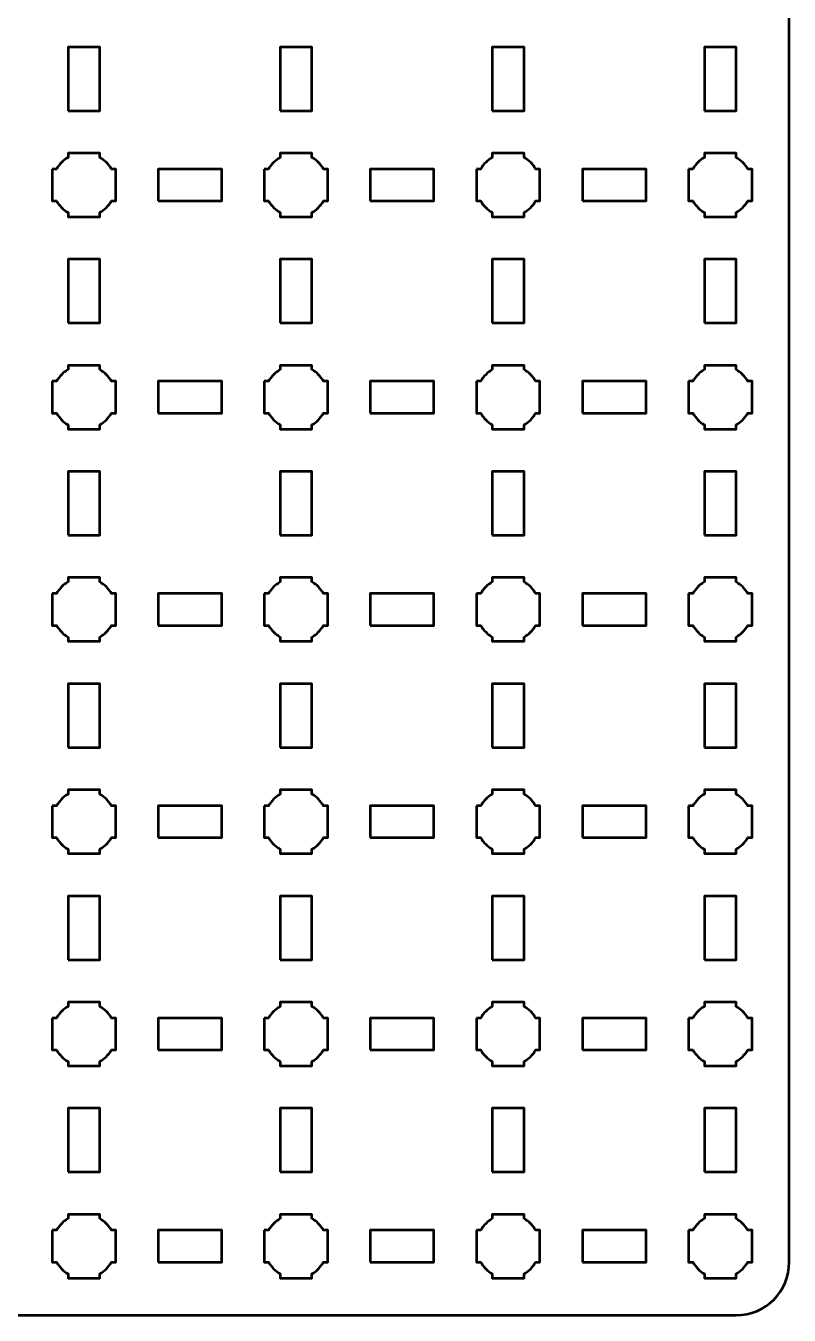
# Model space of a CAD drawing. Header units: centimetres. Extents: x -40.1 to 19.1, y -39.5 to 9.8.
# Drawn here: x 11.95 to 19.15, y -39.5 to -27.35 of the extents above; entities that cross this region are included whole.
import ezdxf

# ---------------------------------------------------------------- set-up
doc = ezdxf.new("R2010")
doc.units = ezdxf.units.CM
doc.header["$MEASUREMENT"] = 0
doc.layers.add('Layer 1', color=7, linetype='Continuous')

msp = doc.modelspace()

# ---------------------------------------------------------------- linework, layer by layer
at = {"layer": 'Layer 1', "color": 250, "lineweight": 53}
for points in [[(12.35, -28.15), (12.65, -28.15), (12.65, -27.55), (12.35, -27.55), (12.35, -28.15)], [(14.35, -28.15), (14.65, -28.15), (14.65, -27.55), (14.35, -27.55), (14.35, -28.15)], [(16.35, -28.15), (16.65, -28.15), (16.65, -27.55), (16.35, -27.55), (16.35, -28.15)], [(18.35, -28.15), (18.65, -28.15), (18.65, -27.55), (18.35, -27.55), (18.35, -28.15)], [(13.2, -29), (13.8, -29), (13.8, -28.7), (13.2, -28.7), (13.2, -29)], [(15.2, -29), (15.8, -29), (15.8, -28.7), (15.2, -28.7), (15.2, -29)], [(17.2, -29), (17.8, -29), (17.8, -28.7), (17.2, -28.7), (17.2, -29)], [(12.35, -30.15), (12.65, -30.15), (12.65, -29.55), (12.35, -29.55), (12.35, -30.15)], [(14.35, -30.15), (14.65, -30.15), (14.65, -29.55), (14.35, -29.55), (14.35, -30.15)], [(16.35, -30.15), (16.65, -30.15), (16.65, -29.55), (16.35, -29.55), (16.35, -30.15)], [(18.35, -30.15), (18.65, -30.15), (18.65, -29.55), (18.35, -29.55), (18.35, -30.15)], [(13.2, -31), (13.8, -31), (13.8, -30.7), (13.2, -30.7), (13.2, -31)], [(15.2, -31), (15.8, -31), (15.8, -30.7), (15.2, -30.7), (15.2, -31)], [(17.2, -31), (17.8, -31), (17.8, -30.7), (17.2, -30.7), (17.2, -31)], [(12.35, -32.15), (12.65, -32.15), (12.65, -31.55), (12.35, -31.55), (12.35, -32.15)], [(14.35, -32.15), (14.65, -32.15), (14.65, -31.55), (14.35, -31.55), (14.35, -32.15)], [(16.35, -32.15), (16.65, -32.15), (16.65, -31.55), (16.35, -31.55), (16.35, -32.15)], [(18.35, -32.15), (18.65, -32.15), (18.65, -31.55), (18.35, -31.55), (18.35, -32.15)], [(13.2, -33), (13.8, -33), (13.8, -32.7), (13.2, -32.7), (13.2, -33)], [(15.2, -33), (15.8, -33), (15.8, -32.7), (15.2, -32.7), (15.2, -33)], [(17.2, -33), (17.8, -33), (17.8, -32.7), (17.2, -32.7), (17.2, -33)], [(12.35, -34.15), (12.65, -34.15), (12.65, -33.55), (12.35, -33.55), (12.35, -34.15)], [(14.35, -34.15), (14.65, -34.15), (14.65, -33.55), (14.35, -33.55), (14.35, -34.15)], [(16.35, -34.15), (16.65, -34.15), (16.65, -33.55), (16.35, -33.55), (16.35, -34.15)], [(18.35, -34.15), (18.65, -34.15), (18.65, -33.55), (18.35, -33.55), (18.35, -34.15)], [(13.2, -35), (13.8, -35), (13.8, -34.7), (13.2, -34.7), (13.2, -35)], [(15.2, -35), (15.8, -35), (15.8, -34.7), (15.2, -34.7), (15.2, -35)], [(17.2, -35), (17.8, -35), (17.8, -34.7), (17.2, -34.7), (17.2, -35)], [(12.35, -36.15), (12.65, -36.15), (12.65, -35.55), (12.35, -35.55), (12.35, -36.15)], [(14.35, -36.15), (14.65, -36.15), (14.65, -35.55), (14.35, -35.55), (14.35, -36.15)], [(16.35, -36.15), (16.65, -36.15), (16.65, -35.55), (16.35, -35.55), (16.35, -36.15)], [(18.35, -36.15), (18.65, -36.15), (18.65, -35.55), (18.35, -35.55), (18.35, -36.15)], [(13.2, -37), (13.8, -37), (13.8, -36.7), (13.2, -36.7), (13.2, -37)], [(15.2, -37), (15.8, -37), (15.8, -36.7), (15.2, -36.7), (15.2, -37)], [(17.2, -37), (17.8, -37), (17.8, -36.7), (17.2, -36.7), (17.2, -37)], [(12.35, -38.15), (12.65, -38.15), (12.65, -37.55), (12.35, -37.55), (12.35, -38.15)], [(14.35, -38.15), (14.65, -38.15), (14.65, -37.55), (14.35, -37.55), (14.35, -38.15)], [(16.35, -38.15), (16.65, -38.15), (16.65, -37.55), (16.35, -37.55), (16.35, -38.15)], [(18.35, -38.15), (18.65, -38.15), (18.65, -37.55), (18.35, -37.55), (18.35, -38.15)], [(13.2, -39), (13.8, -39), (13.8, -38.7), (13.2, -38.7), (13.2, -39)], [(15.2, -39), (15.8, -39), (15.8, -38.7), (15.2, -38.7), (15.2, -39)], [(17.2, -39), (17.8, -39), (17.8, -38.7), (17.2, -38.7), (17.2, -39)]]:
    msp.add_lwpolyline(points, close=True, dxfattribs=at)
msp.add_open_spline([(-40.15, -39), (-40.15, -39), (-40.15, 9.3), (-40.15, 9.3), (-40.15, 9.3), (-40.15, 9.57609), (-39.92609, 9.8), (-39.65, 9.8), (-39.65, 9.8), (-39.65, 9.8), (18.65, 9.8), (18.65, 9.8), (18.65, 9.8), (18.92609, 9.8), (19.15, 9.57609), (19.15, 9.3), (19.15, 9.3), (19.15, 9.3), (19.15, -39), (19.15, -39), (19.15, -39), (19.15, -39.27609), (18.92609, -39.5), (18.65, -39.5), (18.65, -39.5), (18.65, -39.5), (-39.65, -39.5), (-39.65, -39.5), (-39.65, -39.5), (-39.92609, -39.5), (-40.15, -39.27609), (-40.15, -39)], degree=3, knots=[0, 0, 0, 0, 0.125, 0.125, 0.125, 0.125, 0.25, 0.25, 0.25, 0.25, 0.375, 0.375, 0.375, 0.375, 0.5, 0.5, 0.5, 0.5, 0.625, 0.625, 0.625, 0.625, 0.75, 0.75, 0.75, 0.75, 0.875, 0.875, 0.875, 0.875, 1, 1, 1, 1], dxfattribs=at)
at = {"layer": 'Layer 1', "lineweight": 53}
for points in [[(12.2, -28.7), (12.2, -28.7), (12.24015, -28.7), (12.24015, -28.7), (12.24015, -28.7), (12.2665, -28.65447), (12.30447, -28.6165), (12.35, -28.59015), (12.35, -28.59015), (12.35, -28.59015), (12.35, -28.55), (12.35, -28.55), (12.35, -28.55), (12.35, -28.55), (12.5, -28.55), (12.5, -28.55), (12.5, -28.55), (12.5, -28.55), (12.65, -28.55), (12.65, -28.55), (12.65, -28.55), (12.65, -28.55), (12.65, -28.59015), (12.65, -28.59015), (12.65, -28.59015), (12.69553, -28.6165), (12.7335, -28.65447), (12.75985, -28.7), (12.75985, -28.7), (12.75985, -28.7), (12.8, -28.7), (12.8, -28.7), (12.8, -28.7), (12.8, -28.7), (12.8, -28.85), (12.8, -28.85), (12.8, -28.85), (12.8, -28.85), (12.8, -29), (12.8, -29), (12.8, -29), (12.8, -29), (12.75985, -29), (12.75985, -29), (12.75985, -29), (12.7335, -29.04553), (12.69553, -29.0835), (12.65, -29.10985), (12.65, -29.10985), (12.65, -29.10985), (12.65, -29.15), (12.65, -29.15), (12.65, -29.15), (12.65, -29.15), (12.5, -29.15), (12.5, -29.15), (12.5, -29.15), (12.5, -29.15), (12.35, -29.15), (12.35, -29.15), (12.35, -29.15), (12.35, -29.15), (12.35, -29.10985), (12.35, -29.10985), (12.35, -29.10985), (12.30447, -29.0835), (12.2665, -29.04553), (12.24015, -29), (12.24015, -29), (12.24015, -29), (12.2, -29), (12.2, -29), (12.2, -29), (12.2, -29), (12.2, -28.85), (12.2, -28.85), (12.2, -28.85), (12.2, -28.85), (12.2, -28.7), (12.2, -28.7)], [(14.2, -28.7), (14.2, -28.7), (14.24015, -28.7), (14.24015, -28.7), (14.24015, -28.7), (14.2665, -28.65447), (14.30447, -28.6165), (14.35, -28.59015), (14.35, -28.59015), (14.35, -28.59015), (14.35, -28.55), (14.35, -28.55), (14.35, -28.55), (14.35, -28.55), (14.5, -28.55), (14.5, -28.55), (14.5, -28.55), (14.5, -28.55), (14.65, -28.55), (14.65, -28.55), (14.65, -28.55), (14.65, -28.55), (14.65, -28.59015), (14.65, -28.59015), (14.65, -28.59015), (14.69553, -28.6165), (14.7335, -28.65447), (14.75985, -28.7), (14.75985, -28.7), (14.75985, -28.7), (14.8, -28.7), (14.8, -28.7), (14.8, -28.7), (14.8, -28.7), (14.8, -28.85), (14.8, -28.85), (14.8, -28.85), (14.8, -28.85), (14.8, -29), (14.8, -29), (14.8, -29), (14.8, -29), (14.75985, -29), (14.75985, -29), (14.75985, -29), (14.7335, -29.04553), (14.69553, -29.0835), (14.65, -29.10985), (14.65, -29.10985), (14.65, -29.10985), (14.65, -29.15), (14.65, -29.15), (14.65, -29.15), (14.65, -29.15), (14.5, -29.15), (14.5, -29.15), (14.5, -29.15), (14.5, -29.15), (14.35, -29.15), (14.35, -29.15), (14.35, -29.15), (14.35, -29.15), (14.35, -29.10985), (14.35, -29.10985), (14.35, -29.10985), (14.30447, -29.0835), (14.2665, -29.04553), (14.24015, -29), (14.24015, -29), (14.24015, -29), (14.2, -29), (14.2, -29), (14.2, -29), (14.2, -29), (14.2, -28.85), (14.2, -28.85), (14.2, -28.85), (14.2, -28.85), (14.2, -28.7), (14.2, -28.7)], [(16.2, -28.7), (16.2, -28.7), (16.24015, -28.7), (16.24015, -28.7), (16.24015, -28.7), (16.2665, -28.65447), (16.30447, -28.6165), (16.35, -28.59015), (16.35, -28.59015), (16.35, -28.59015), (16.35, -28.55), (16.35, -28.55), (16.35, -28.55), (16.35, -28.55), (16.5, -28.55), (16.5, -28.55), (16.5, -28.55), (16.5, -28.55), (16.65, -28.55), (16.65, -28.55), (16.65, -28.55), (16.65, -28.55), (16.65, -28.59015), (16.65, -28.59015), (16.65, -28.59015), (16.69553, -28.6165), (16.7335, -28.65447), (16.75985, -28.7), (16.75985, -28.7), (16.75985, -28.7), (16.8, -28.7), (16.8, -28.7), (16.8, -28.7), (16.8, -28.7), (16.8, -28.85), (16.8, -28.85), (16.8, -28.85), (16.8, -28.85), (16.8, -29), (16.8, -29), (16.8, -29), (16.8, -29), (16.75985, -29), (16.75985, -29), (16.75985, -29), (16.7335, -29.04553), (16.69553, -29.0835), (16.65, -29.10985), (16.65, -29.10985), (16.65, -29.10985), (16.65, -29.15), (16.65, -29.15), (16.65, -29.15), (16.65, -29.15), (16.5, -29.15), (16.5, -29.15), (16.5, -29.15), (16.5, -29.15), (16.35, -29.15), (16.35, -29.15), (16.35, -29.15), (16.35, -29.15), (16.35, -29.10985), (16.35, -29.10985), (16.35, -29.10985), (16.30447, -29.0835), (16.2665, -29.04553), (16.24015, -29), (16.24015, -29), (16.24015, -29), (16.2, -29), (16.2, -29), (16.2, -29), (16.2, -29), (16.2, -28.85), (16.2, -28.85), (16.2, -28.85), (16.2, -28.85), (16.2, -28.7), (16.2, -28.7)], [(18.2, -28.7), (18.2, -28.7), (18.24015, -28.7), (18.24015, -28.7), (18.24015, -28.7), (18.2665, -28.65447), (18.30447, -28.6165), (18.35, -28.59015), (18.35, -28.59015), (18.35, -28.59015), (18.35, -28.55), (18.35, -28.55), (18.35, -28.55), (18.35, -28.55), (18.5, -28.55), (18.5, -28.55), (18.5, -28.55), (18.5, -28.55), (18.65, -28.55), (18.65, -28.55), (18.65, -28.55), (18.65, -28.55), (18.65, -28.59015), (18.65, -28.59015), (18.65, -28.59015), (18.69553, -28.6165), (18.7335, -28.65447), (18.75985, -28.7), (18.75985, -28.7), (18.75985, -28.7), (18.8, -28.7), (18.8, -28.7), (18.8, -28.7), (18.8, -28.7), (18.8, -28.85), (18.8, -28.85), (18.8, -28.85), (18.8, -28.85), (18.8, -29), (18.8, -29), (18.8, -29), (18.8, -29), (18.75985, -29), (18.75985, -29), (18.75985, -29), (18.7335, -29.04553), (18.69553, -29.0835), (18.65, -29.10985), (18.65, -29.10985), (18.65, -29.10985), (18.65, -29.15), (18.65, -29.15), (18.65, -29.15), (18.65, -29.15), (18.5, -29.15), (18.5, -29.15), (18.5, -29.15), (18.5, -29.15), (18.35, -29.15), (18.35, -29.15), (18.35, -29.15), (18.35, -29.15), (18.35, -29.10985), (18.35, -29.10985), (18.35, -29.10985), (18.30447, -29.0835), (18.2665, -29.04553), (18.24015, -29), (18.24015, -29), (18.24015, -29), (18.2, -29), (18.2, -29), (18.2, -29), (18.2, -29), (18.2, -28.85), (18.2, -28.85), (18.2, -28.85), (18.2, -28.85), (18.2, -28.7), (18.2, -28.7)], [(12.2, -30.7), (12.2, -30.7), (12.24015, -30.7), (12.24015, -30.7), (12.24015, -30.7), (12.2665, -30.65447), (12.30447, -30.6165), (12.35, -30.59015), (12.35, -30.59015), (12.35, -30.59015), (12.35, -30.55), (12.35, -30.55), (12.35, -30.55), (12.35, -30.55), (12.5, -30.55), (12.5, -30.55), (12.5, -30.55), (12.5, -30.55), (12.65, -30.55), (12.65, -30.55), (12.65, -30.55), (12.65, -30.55), (12.65, -30.59015), (12.65, -30.59015), (12.65, -30.59015), (12.69553, -30.6165), (12.7335, -30.65447), (12.75985, -30.7), (12.75985, -30.7), (12.75985, -30.7), (12.8, -30.7), (12.8, -30.7), (12.8, -30.7), (12.8, -30.7), (12.8, -30.85), (12.8, -30.85), (12.8, -30.85), (12.8, -30.85), (12.8, -31), (12.8, -31), (12.8, -31), (12.8, -31), (12.75985, -31), (12.75985, -31), (12.75985, -31), (12.7335, -31.04553), (12.69553, -31.0835), (12.65, -31.10985), (12.65, -31.10985), (12.65, -31.10985), (12.65, -31.15), (12.65, -31.15), (12.65, -31.15), (12.65, -31.15), (12.5, -31.15), (12.5, -31.15), (12.5, -31.15), (12.5, -31.15), (12.35, -31.15), (12.35, -31.15), (12.35, -31.15), (12.35, -31.15), (12.35, -31.10985), (12.35, -31.10985), (12.35, -31.10985), (12.30447, -31.0835), (12.2665, -31.04553), (12.24015, -31), (12.24015, -31), (12.24015, -31), (12.2, -31), (12.2, -31), (12.2, -31), (12.2, -31), (12.2, -30.85), (12.2, -30.85), (12.2, -30.85), (12.2, -30.85), (12.2, -30.7), (12.2, -30.7)], [(14.2, -30.7), (14.2, -30.7), (14.24015, -30.7), (14.24015, -30.7), (14.24015, -30.7), (14.2665, -30.65447), (14.30447, -30.6165), (14.35, -30.59015), (14.35, -30.59015), (14.35, -30.59015), (14.35, -30.55), (14.35, -30.55), (14.35, -30.55), (14.35, -30.55), (14.5, -30.55), (14.5, -30.55), (14.5, -30.55), (14.5, -30.55), (14.65, -30.55), (14.65, -30.55), (14.65, -30.55), (14.65, -30.55), (14.65, -30.59015), (14.65, -30.59015), (14.65, -30.59015), (14.69553, -30.6165), (14.7335, -30.65447), (14.75985, -30.7), (14.75985, -30.7), (14.75985, -30.7), (14.8, -30.7), (14.8, -30.7), (14.8, -30.7), (14.8, -30.7), (14.8, -30.85), (14.8, -30.85), (14.8, -30.85), (14.8, -30.85), (14.8, -31), (14.8, -31), (14.8, -31), (14.8, -31), (14.75985, -31), (14.75985, -31), (14.75985, -31), (14.7335, -31.04553), (14.69553, -31.0835), (14.65, -31.10985), (14.65, -31.10985), (14.65, -31.10985), (14.65, -31.15), (14.65, -31.15), (14.65, -31.15), (14.65, -31.15), (14.5, -31.15), (14.5, -31.15), (14.5, -31.15), (14.5, -31.15), (14.35, -31.15), (14.35, -31.15), (14.35, -31.15), (14.35, -31.15), (14.35, -31.10985), (14.35, -31.10985), (14.35, -31.10985), (14.30447, -31.0835), (14.2665, -31.04553), (14.24015, -31), (14.24015, -31), (14.24015, -31), (14.2, -31), (14.2, -31), (14.2, -31), (14.2, -31), (14.2, -30.85), (14.2, -30.85), (14.2, -30.85), (14.2, -30.85), (14.2, -30.7), (14.2, -30.7)], [(16.2, -30.7), (16.2, -30.7), (16.24015, -30.7), (16.24015, -30.7), (16.24015, -30.7), (16.2665, -30.65447), (16.30447, -30.6165), (16.35, -30.59015), (16.35, -30.59015), (16.35, -30.59015), (16.35, -30.55), (16.35, -30.55), (16.35, -30.55), (16.35, -30.55), (16.5, -30.55), (16.5, -30.55), (16.5, -30.55), (16.5, -30.55), (16.65, -30.55), (16.65, -30.55), (16.65, -30.55), (16.65, -30.55), (16.65, -30.59015), (16.65, -30.59015), (16.65, -30.59015), (16.69553, -30.6165), (16.7335, -30.65447), (16.75985, -30.7), (16.75985, -30.7), (16.75985, -30.7), (16.8, -30.7), (16.8, -30.7), (16.8, -30.7), (16.8, -30.7), (16.8, -30.85), (16.8, -30.85), (16.8, -30.85), (16.8, -30.85), (16.8, -31), (16.8, -31), (16.8, -31), (16.8, -31), (16.75985, -31), (16.75985, -31), (16.75985, -31), (16.7335, -31.04553), (16.69553, -31.0835), (16.65, -31.10985), (16.65, -31.10985), (16.65, -31.10985), (16.65, -31.15), (16.65, -31.15), (16.65, -31.15), (16.65, -31.15), (16.5, -31.15), (16.5, -31.15), (16.5, -31.15), (16.5, -31.15), (16.35, -31.15), (16.35, -31.15), (16.35, -31.15), (16.35, -31.15), (16.35, -31.10985), (16.35, -31.10985), (16.35, -31.10985), (16.30447, -31.0835), (16.2665, -31.04553), (16.24015, -31), (16.24015, -31), (16.24015, -31), (16.2, -31), (16.2, -31), (16.2, -31), (16.2, -31), (16.2, -30.85), (16.2, -30.85), (16.2, -30.85), (16.2, -30.85), (16.2, -30.7), (16.2, -30.7)], [(18.2, -30.7), (18.2, -30.7), (18.24015, -30.7), (18.24015, -30.7), (18.24015, -30.7), (18.2665, -30.65447), (18.30447, -30.6165), (18.35, -30.59015), (18.35, -30.59015), (18.35, -30.59015), (18.35, -30.55), (18.35, -30.55), (18.35, -30.55), (18.35, -30.55), (18.5, -30.55), (18.5, -30.55), (18.5, -30.55), (18.5, -30.55), (18.65, -30.55), (18.65, -30.55), (18.65, -30.55), (18.65, -30.55), (18.65, -30.59015), (18.65, -30.59015), (18.65, -30.59015), (18.69553, -30.6165), (18.7335, -30.65447), (18.75985, -30.7), (18.75985, -30.7), (18.75985, -30.7), (18.8, -30.7), (18.8, -30.7), (18.8, -30.7), (18.8, -30.7), (18.8, -30.85), (18.8, -30.85), (18.8, -30.85), (18.8, -30.85), (18.8, -31), (18.8, -31), (18.8, -31), (18.8, -31), (18.75985, -31), (18.75985, -31), (18.75985, -31), (18.7335, -31.04553), (18.69553, -31.0835), (18.65, -31.10985), (18.65, -31.10985), (18.65, -31.10985), (18.65, -31.15), (18.65, -31.15), (18.65, -31.15), (18.65, -31.15), (18.5, -31.15), (18.5, -31.15), (18.5, -31.15), (18.5, -31.15), (18.35, -31.15), (18.35, -31.15), (18.35, -31.15), (18.35, -31.15), (18.35, -31.10985), (18.35, -31.10985), (18.35, -31.10985), (18.30447, -31.0835), (18.2665, -31.04553), (18.24015, -31), (18.24015, -31), (18.24015, -31), (18.2, -31), (18.2, -31), (18.2, -31), (18.2, -31), (18.2, -30.85), (18.2, -30.85), (18.2, -30.85), (18.2, -30.85), (18.2, -30.7), (18.2, -30.7)], [(12.2, -32.7), (12.2, -32.7), (12.24015, -32.7), (12.24015, -32.7), (12.24015, -32.7), (12.2665, -32.65447), (12.30447, -32.6165), (12.35, -32.59015), (12.35, -32.59015), (12.35, -32.59015), (12.35, -32.55), (12.35, -32.55), (12.35, -32.55), (12.35, -32.55), (12.5, -32.55), (12.5, -32.55), (12.5, -32.55), (12.5, -32.55), (12.65, -32.55), (12.65, -32.55), (12.65, -32.55), (12.65, -32.55), (12.65, -32.59015), (12.65, -32.59015), (12.65, -32.59015), (12.69553, -32.6165), (12.7335, -32.65447), (12.75985, -32.7), (12.75985, -32.7), (12.75985, -32.7), (12.8, -32.7), (12.8, -32.7), (12.8, -32.7), (12.8, -32.7), (12.8, -32.85), (12.8, -32.85), (12.8, -32.85), (12.8, -32.85), (12.8, -33), (12.8, -33), (12.8, -33), (12.8, -33), (12.75985, -33), (12.75985, -33), (12.75985, -33), (12.7335, -33.04553), (12.69553, -33.0835), (12.65, -33.10985), (12.65, -33.10985), (12.65, -33.10985), (12.65, -33.15), (12.65, -33.15), (12.65, -33.15), (12.65, -33.15), (12.5, -33.15), (12.5, -33.15), (12.5, -33.15), (12.5, -33.15), (12.35, -33.15), (12.35, -33.15), (12.35, -33.15), (12.35, -33.15), (12.35, -33.10985), (12.35, -33.10985), (12.35, -33.10985), (12.30447, -33.0835), (12.2665, -33.04553), (12.24015, -33), (12.24015, -33), (12.24015, -33), (12.2, -33), (12.2, -33), (12.2, -33), (12.2, -33), (12.2, -32.85), (12.2, -32.85), (12.2, -32.85), (12.2, -32.85), (12.2, -32.7), (12.2, -32.7)], [(14.2, -32.7), (14.2, -32.7), (14.24015, -32.7), (14.24015, -32.7), (14.24015, -32.7), (14.2665, -32.65447), (14.30447, -32.6165), (14.35, -32.59015), (14.35, -32.59015), (14.35, -32.59015), (14.35, -32.55), (14.35, -32.55), (14.35, -32.55), (14.35, -32.55), (14.5, -32.55), (14.5, -32.55), (14.5, -32.55), (14.5, -32.55), (14.65, -32.55), (14.65, -32.55), (14.65, -32.55), (14.65, -32.55), (14.65, -32.59015), (14.65, -32.59015), (14.65, -32.59015), (14.69553, -32.6165), (14.7335, -32.65447), (14.75985, -32.7), (14.75985, -32.7), (14.75985, -32.7), (14.8, -32.7), (14.8, -32.7), (14.8, -32.7), (14.8, -32.7), (14.8, -32.85), (14.8, -32.85), (14.8, -32.85), (14.8, -32.85), (14.8, -33), (14.8, -33), (14.8, -33), (14.8, -33), (14.75985, -33), (14.75985, -33), (14.75985, -33), (14.7335, -33.04553), (14.69553, -33.0835), (14.65, -33.10985), (14.65, -33.10985), (14.65, -33.10985), (14.65, -33.15), (14.65, -33.15), (14.65, -33.15), (14.65, -33.15), (14.5, -33.15), (14.5, -33.15), (14.5, -33.15), (14.5, -33.15), (14.35, -33.15), (14.35, -33.15), (14.35, -33.15), (14.35, -33.15), (14.35, -33.10985), (14.35, -33.10985), (14.35, -33.10985), (14.30447, -33.0835), (14.2665, -33.04553), (14.24015, -33), (14.24015, -33), (14.24015, -33), (14.2, -33), (14.2, -33), (14.2, -33), (14.2, -33), (14.2, -32.85), (14.2, -32.85), (14.2, -32.85), (14.2, -32.85), (14.2, -32.7), (14.2, -32.7)], [(16.2, -32.7), (16.2, -32.7), (16.24015, -32.7), (16.24015, -32.7), (16.24015, -32.7), (16.2665, -32.65447), (16.30447, -32.6165), (16.35, -32.59015), (16.35, -32.59015), (16.35, -32.59015), (16.35, -32.55), (16.35, -32.55), (16.35, -32.55), (16.35, -32.55), (16.5, -32.55), (16.5, -32.55), (16.5, -32.55), (16.5, -32.55), (16.65, -32.55), (16.65, -32.55), (16.65, -32.55), (16.65, -32.55), (16.65, -32.59015), (16.65, -32.59015), (16.65, -32.59015), (16.69553, -32.6165), (16.7335, -32.65447), (16.75985, -32.7), (16.75985, -32.7), (16.75985, -32.7), (16.8, -32.7), (16.8, -32.7), (16.8, -32.7), (16.8, -32.7), (16.8, -32.85), (16.8, -32.85), (16.8, -32.85), (16.8, -32.85), (16.8, -33), (16.8, -33), (16.8, -33), (16.8, -33), (16.75985, -33), (16.75985, -33), (16.75985, -33), (16.7335, -33.04553), (16.69553, -33.0835), (16.65, -33.10985), (16.65, -33.10985), (16.65, -33.10985), (16.65, -33.15), (16.65, -33.15), (16.65, -33.15), (16.65, -33.15), (16.5, -33.15), (16.5, -33.15), (16.5, -33.15), (16.5, -33.15), (16.35, -33.15), (16.35, -33.15), (16.35, -33.15), (16.35, -33.15), (16.35, -33.10985), (16.35, -33.10985), (16.35, -33.10985), (16.30447, -33.0835), (16.2665, -33.04553), (16.24015, -33), (16.24015, -33), (16.24015, -33), (16.2, -33), (16.2, -33), (16.2, -33), (16.2, -33), (16.2, -32.85), (16.2, -32.85), (16.2, -32.85), (16.2, -32.85), (16.2, -32.7), (16.2, -32.7)], [(18.2, -32.7), (18.2, -32.7), (18.24015, -32.7), (18.24015, -32.7), (18.24015, -32.7), (18.2665, -32.65447), (18.30447, -32.6165), (18.35, -32.59015), (18.35, -32.59015), (18.35, -32.59015), (18.35, -32.55), (18.35, -32.55), (18.35, -32.55), (18.35, -32.55), (18.5, -32.55), (18.5, -32.55), (18.5, -32.55), (18.5, -32.55), (18.65, -32.55), (18.65, -32.55), (18.65, -32.55), (18.65, -32.55), (18.65, -32.59015), (18.65, -32.59015), (18.65, -32.59015), (18.69553, -32.6165), (18.7335, -32.65447), (18.75985, -32.7), (18.75985, -32.7), (18.75985, -32.7), (18.8, -32.7), (18.8, -32.7), (18.8, -32.7), (18.8, -32.7), (18.8, -32.85), (18.8, -32.85), (18.8, -32.85), (18.8, -32.85), (18.8, -33), (18.8, -33), (18.8, -33), (18.8, -33), (18.75985, -33), (18.75985, -33), (18.75985, -33), (18.7335, -33.04553), (18.69553, -33.0835), (18.65, -33.10985), (18.65, -33.10985), (18.65, -33.10985), (18.65, -33.15), (18.65, -33.15), (18.65, -33.15), (18.65, -33.15), (18.5, -33.15), (18.5, -33.15), (18.5, -33.15), (18.5, -33.15), (18.35, -33.15), (18.35, -33.15), (18.35, -33.15), (18.35, -33.15), (18.35, -33.10985), (18.35, -33.10985), (18.35, -33.10985), (18.30447, -33.0835), (18.2665, -33.04553), (18.24015, -33), (18.24015, -33), (18.24015, -33), (18.2, -33), (18.2, -33), (18.2, -33), (18.2, -33), (18.2, -32.85), (18.2, -32.85), (18.2, -32.85), (18.2, -32.85), (18.2, -32.7), (18.2, -32.7)], [(12.2, -34.7), (12.2, -34.7), (12.24015, -34.7), (12.24015, -34.7), (12.24015, -34.7), (12.2665, -34.65447), (12.30447, -34.6165), (12.35, -34.59015), (12.35, -34.59015), (12.35, -34.59015), (12.35, -34.55), (12.35, -34.55), (12.35, -34.55), (12.35, -34.55), (12.5, -34.55), (12.5, -34.55), (12.5, -34.55), (12.5, -34.55), (12.65, -34.55), (12.65, -34.55), (12.65, -34.55), (12.65, -34.55), (12.65, -34.59015), (12.65, -34.59015), (12.65, -34.59015), (12.69553, -34.6165), (12.7335, -34.65447), (12.75985, -34.7), (12.75985, -34.7), (12.75985, -34.7), (12.8, -34.7), (12.8, -34.7), (12.8, -34.7), (12.8, -34.7), (12.8, -34.85), (12.8, -34.85), (12.8, -34.85), (12.8, -34.85), (12.8, -35), (12.8, -35), (12.8, -35), (12.8, -35), (12.75985, -35), (12.75985, -35), (12.75985, -35), (12.7335, -35.04553), (12.69553, -35.0835), (12.65, -35.10985), (12.65, -35.10985), (12.65, -35.10985), (12.65, -35.15), (12.65, -35.15), (12.65, -35.15), (12.65, -35.15), (12.5, -35.15), (12.5, -35.15), (12.5, -35.15), (12.5, -35.15), (12.35, -35.15), (12.35, -35.15), (12.35, -35.15), (12.35, -35.15), (12.35, -35.10985), (12.35, -35.10985), (12.35, -35.10985), (12.30447, -35.0835), (12.2665, -35.04553), (12.24015, -35), (12.24015, -35), (12.24015, -35), (12.2, -35), (12.2, -35), (12.2, -35), (12.2, -35), (12.2, -34.85), (12.2, -34.85), (12.2, -34.85), (12.2, -34.85), (12.2, -34.7), (12.2, -34.7)], [(14.2, -34.7), (14.2, -34.7), (14.24015, -34.7), (14.24015, -34.7), (14.24015, -34.7), (14.2665, -34.65447), (14.30447, -34.6165), (14.35, -34.59015), (14.35, -34.59015), (14.35, -34.59015), (14.35, -34.55), (14.35, -34.55), (14.35, -34.55), (14.35, -34.55), (14.5, -34.55), (14.5, -34.55), (14.5, -34.55), (14.5, -34.55), (14.65, -34.55), (14.65, -34.55), (14.65, -34.55), (14.65, -34.55), (14.65, -34.59015), (14.65, -34.59015), (14.65, -34.59015), (14.69553, -34.6165), (14.7335, -34.65447), (14.75985, -34.7), (14.75985, -34.7), (14.75985, -34.7), (14.8, -34.7), (14.8, -34.7), (14.8, -34.7), (14.8, -34.7), (14.8, -34.85), (14.8, -34.85), (14.8, -34.85), (14.8, -34.85), (14.8, -35), (14.8, -35), (14.8, -35), (14.8, -35), (14.75985, -35), (14.75985, -35), (14.75985, -35), (14.7335, -35.04553), (14.69553, -35.0835), (14.65, -35.10985), (14.65, -35.10985), (14.65, -35.10985), (14.65, -35.15), (14.65, -35.15), (14.65, -35.15), (14.65, -35.15), (14.5, -35.15), (14.5, -35.15), (14.5, -35.15), (14.5, -35.15), (14.35, -35.15), (14.35, -35.15), (14.35, -35.15), (14.35, -35.15), (14.35, -35.10985), (14.35, -35.10985), (14.35, -35.10985), (14.30447, -35.0835), (14.2665, -35.04553), (14.24015, -35), (14.24015, -35), (14.24015, -35), (14.2, -35), (14.2, -35), (14.2, -35), (14.2, -35), (14.2, -34.85), (14.2, -34.85), (14.2, -34.85), (14.2, -34.85), (14.2, -34.7), (14.2, -34.7)], [(16.2, -34.7), (16.2, -34.7), (16.24015, -34.7), (16.24015, -34.7), (16.24015, -34.7), (16.2665, -34.65447), (16.30447, -34.6165), (16.35, -34.59015), (16.35, -34.59015), (16.35, -34.59015), (16.35, -34.55), (16.35, -34.55), (16.35, -34.55), (16.35, -34.55), (16.5, -34.55), (16.5, -34.55), (16.5, -34.55), (16.5, -34.55), (16.65, -34.55), (16.65, -34.55), (16.65, -34.55), (16.65, -34.55), (16.65, -34.59015), (16.65, -34.59015), (16.65, -34.59015), (16.69553, -34.6165), (16.7335, -34.65447), (16.75985, -34.7), (16.75985, -34.7), (16.75985, -34.7), (16.8, -34.7), (16.8, -34.7), (16.8, -34.7), (16.8, -34.7), (16.8, -34.85), (16.8, -34.85), (16.8, -34.85), (16.8, -34.85), (16.8, -35), (16.8, -35), (16.8, -35), (16.8, -35), (16.75985, -35), (16.75985, -35), (16.75985, -35), (16.7335, -35.04553), (16.69553, -35.0835), (16.65, -35.10985), (16.65, -35.10985), (16.65, -35.10985), (16.65, -35.15), (16.65, -35.15), (16.65, -35.15), (16.65, -35.15), (16.5, -35.15), (16.5, -35.15), (16.5, -35.15), (16.5, -35.15), (16.35, -35.15), (16.35, -35.15), (16.35, -35.15), (16.35, -35.15), (16.35, -35.10985), (16.35, -35.10985), (16.35, -35.10985), (16.30447, -35.0835), (16.2665, -35.04553), (16.24015, -35), (16.24015, -35), (16.24015, -35), (16.2, -35), (16.2, -35), (16.2, -35), (16.2, -35), (16.2, -34.85), (16.2, -34.85), (16.2, -34.85), (16.2, -34.85), (16.2, -34.7), (16.2, -34.7)], [(18.2, -34.7), (18.2, -34.7), (18.24015, -34.7), (18.24015, -34.7), (18.24015, -34.7), (18.2665, -34.65447), (18.30447, -34.6165), (18.35, -34.59015), (18.35, -34.59015), (18.35, -34.59015), (18.35, -34.55), (18.35, -34.55), (18.35, -34.55), (18.35, -34.55), (18.5, -34.55), (18.5, -34.55), (18.5, -34.55), (18.5, -34.55), (18.65, -34.55), (18.65, -34.55), (18.65, -34.55), (18.65, -34.55), (18.65, -34.59015), (18.65, -34.59015), (18.65, -34.59015), (18.69553, -34.6165), (18.7335, -34.65447), (18.75985, -34.7), (18.75985, -34.7), (18.75985, -34.7), (18.8, -34.7), (18.8, -34.7), (18.8, -34.7), (18.8, -34.7), (18.8, -34.85), (18.8, -34.85), (18.8, -34.85), (18.8, -34.85), (18.8, -35), (18.8, -35), (18.8, -35), (18.8, -35), (18.75985, -35), (18.75985, -35), (18.75985, -35), (18.7335, -35.04553), (18.69553, -35.0835), (18.65, -35.10985), (18.65, -35.10985), (18.65, -35.10985), (18.65, -35.15), (18.65, -35.15), (18.65, -35.15), (18.65, -35.15), (18.5, -35.15), (18.5, -35.15), (18.5, -35.15), (18.5, -35.15), (18.35, -35.15), (18.35, -35.15), (18.35, -35.15), (18.35, -35.15), (18.35, -35.10985), (18.35, -35.10985), (18.35, -35.10985), (18.30447, -35.0835), (18.2665, -35.04553), (18.24015, -35), (18.24015, -35), (18.24015, -35), (18.2, -35), (18.2, -35), (18.2, -35), (18.2, -35), (18.2, -34.85), (18.2, -34.85), (18.2, -34.85), (18.2, -34.85), (18.2, -34.7), (18.2, -34.7)], [(12.2, -36.7), (12.2, -36.7), (12.24015, -36.7), (12.24015, -36.7), (12.24015, -36.7), (12.2665, -36.65447), (12.30447, -36.6165), (12.35, -36.59015), (12.35, -36.59015), (12.35, -36.59015), (12.35, -36.55), (12.35, -36.55), (12.35, -36.55), (12.35, -36.55), (12.5, -36.55), (12.5, -36.55), (12.5, -36.55), (12.5, -36.55), (12.65, -36.55), (12.65, -36.55), (12.65, -36.55), (12.65, -36.55), (12.65, -36.59015), (12.65, -36.59015), (12.65, -36.59015), (12.69553, -36.6165), (12.7335, -36.65447), (12.75985, -36.7), (12.75985, -36.7), (12.75985, -36.7), (12.8, -36.7), (12.8, -36.7), (12.8, -36.7), (12.8, -36.7), (12.8, -36.85), (12.8, -36.85), (12.8, -36.85), (12.8, -36.85), (12.8, -37), (12.8, -37), (12.8, -37), (12.8, -37), (12.75985, -37), (12.75985, -37), (12.75985, -37), (12.7335, -37.04553), (12.69553, -37.0835), (12.65, -37.10985), (12.65, -37.10985), (12.65, -37.10985), (12.65, -37.15), (12.65, -37.15), (12.65, -37.15), (12.65, -37.15), (12.5, -37.15), (12.5, -37.15), (12.5, -37.15), (12.5, -37.15), (12.35, -37.15), (12.35, -37.15), (12.35, -37.15), (12.35, -37.15), (12.35, -37.10985), (12.35, -37.10985), (12.35, -37.10985), (12.30447, -37.0835), (12.2665, -37.04553), (12.24015, -37), (12.24015, -37), (12.24015, -37), (12.2, -37), (12.2, -37), (12.2, -37), (12.2, -37), (12.2, -36.85), (12.2, -36.85), (12.2, -36.85), (12.2, -36.85), (12.2, -36.7), (12.2, -36.7)], [(14.2, -36.7), (14.2, -36.7), (14.24015, -36.7), (14.24015, -36.7), (14.24015, -36.7), (14.2665, -36.65447), (14.30447, -36.6165), (14.35, -36.59015), (14.35, -36.59015), (14.35, -36.59015), (14.35, -36.55), (14.35, -36.55), (14.35, -36.55), (14.35, -36.55), (14.5, -36.55), (14.5, -36.55), (14.5, -36.55), (14.5, -36.55), (14.65, -36.55), (14.65, -36.55), (14.65, -36.55), (14.65, -36.55), (14.65, -36.59015), (14.65, -36.59015), (14.65, -36.59015), (14.69553, -36.6165), (14.7335, -36.65447), (14.75985, -36.7), (14.75985, -36.7), (14.75985, -36.7), (14.8, -36.7), (14.8, -36.7), (14.8, -36.7), (14.8, -36.7), (14.8, -36.85), (14.8, -36.85), (14.8, -36.85), (14.8, -36.85), (14.8, -37), (14.8, -37), (14.8, -37), (14.8, -37), (14.75985, -37), (14.75985, -37), (14.75985, -37), (14.7335, -37.04553), (14.69553, -37.0835), (14.65, -37.10985), (14.65, -37.10985), (14.65, -37.10985), (14.65, -37.15), (14.65, -37.15), (14.65, -37.15), (14.65, -37.15), (14.5, -37.15), (14.5, -37.15), (14.5, -37.15), (14.5, -37.15), (14.35, -37.15), (14.35, -37.15), (14.35, -37.15), (14.35, -37.15), (14.35, -37.10985), (14.35, -37.10985), (14.35, -37.10985), (14.30447, -37.0835), (14.2665, -37.04553), (14.24015, -37), (14.24015, -37), (14.24015, -37), (14.2, -37), (14.2, -37), (14.2, -37), (14.2, -37), (14.2, -36.85), (14.2, -36.85), (14.2, -36.85), (14.2, -36.85), (14.2, -36.7), (14.2, -36.7)], [(16.2, -36.7), (16.2, -36.7), (16.24015, -36.7), (16.24015, -36.7), (16.24015, -36.7), (16.2665, -36.65447), (16.30447, -36.6165), (16.35, -36.59015), (16.35, -36.59015), (16.35, -36.59015), (16.35, -36.55), (16.35, -36.55), (16.35, -36.55), (16.35, -36.55), (16.5, -36.55), (16.5, -36.55), (16.5, -36.55), (16.5, -36.55), (16.65, -36.55), (16.65, -36.55), (16.65, -36.55), (16.65, -36.55), (16.65, -36.59015), (16.65, -36.59015), (16.65, -36.59015), (16.69553, -36.6165), (16.7335, -36.65447), (16.75985, -36.7), (16.75985, -36.7), (16.75985, -36.7), (16.8, -36.7), (16.8, -36.7), (16.8, -36.7), (16.8, -36.7), (16.8, -36.85), (16.8, -36.85), (16.8, -36.85), (16.8, -36.85), (16.8, -37), (16.8, -37), (16.8, -37), (16.8, -37), (16.75985, -37), (16.75985, -37), (16.75985, -37), (16.7335, -37.04553), (16.69553, -37.0835), (16.65, -37.10985), (16.65, -37.10985), (16.65, -37.10985), (16.65, -37.15), (16.65, -37.15), (16.65, -37.15), (16.65, -37.15), (16.5, -37.15), (16.5, -37.15), (16.5, -37.15), (16.5, -37.15), (16.35, -37.15), (16.35, -37.15), (16.35, -37.15), (16.35, -37.15), (16.35, -37.10985), (16.35, -37.10985), (16.35, -37.10985), (16.30447, -37.0835), (16.2665, -37.04553), (16.24015, -37), (16.24015, -37), (16.24015, -37), (16.2, -37), (16.2, -37), (16.2, -37), (16.2, -37), (16.2, -36.85), (16.2, -36.85), (16.2, -36.85), (16.2, -36.85), (16.2, -36.7), (16.2, -36.7)], [(18.2, -36.7), (18.2, -36.7), (18.24015, -36.7), (18.24015, -36.7), (18.24015, -36.7), (18.2665, -36.65447), (18.30447, -36.6165), (18.35, -36.59015), (18.35, -36.59015), (18.35, -36.59015), (18.35, -36.55), (18.35, -36.55), (18.35, -36.55), (18.35, -36.55), (18.5, -36.55), (18.5, -36.55), (18.5, -36.55), (18.5, -36.55), (18.65, -36.55), (18.65, -36.55), (18.65, -36.55), (18.65, -36.55), (18.65, -36.59015), (18.65, -36.59015), (18.65, -36.59015), (18.69553, -36.6165), (18.7335, -36.65447), (18.75985, -36.7), (18.75985, -36.7), (18.75985, -36.7), (18.8, -36.7), (18.8, -36.7), (18.8, -36.7), (18.8, -36.7), (18.8, -36.85), (18.8, -36.85), (18.8, -36.85), (18.8, -36.85), (18.8, -37), (18.8, -37), (18.8, -37), (18.8, -37), (18.75985, -37), (18.75985, -37), (18.75985, -37), (18.7335, -37.04553), (18.69553, -37.0835), (18.65, -37.10985), (18.65, -37.10985), (18.65, -37.10985), (18.65, -37.15), (18.65, -37.15), (18.65, -37.15), (18.65, -37.15), (18.5, -37.15), (18.5, -37.15), (18.5, -37.15), (18.5, -37.15), (18.35, -37.15), (18.35, -37.15), (18.35, -37.15), (18.35, -37.15), (18.35, -37.10985), (18.35, -37.10985), (18.35, -37.10985), (18.30447, -37.0835), (18.2665, -37.04553), (18.24015, -37), (18.24015, -37), (18.24015, -37), (18.2, -37), (18.2, -37), (18.2, -37), (18.2, -37), (18.2, -36.85), (18.2, -36.85), (18.2, -36.85), (18.2, -36.85), (18.2, -36.7), (18.2, -36.7)], [(12.2, -38.7), (12.2, -38.7), (12.24015, -38.7), (12.24015, -38.7), (12.24015, -38.7), (12.2665, -38.65447), (12.30447, -38.6165), (12.35, -38.59015), (12.35, -38.59015), (12.35, -38.59015), (12.35, -38.55), (12.35, -38.55), (12.35, -38.55), (12.35, -38.55), (12.5, -38.55), (12.5, -38.55), (12.5, -38.55), (12.5, -38.55), (12.65, -38.55), (12.65, -38.55), (12.65, -38.55), (12.65, -38.55), (12.65, -38.59015), (12.65, -38.59015), (12.65, -38.59015), (12.69553, -38.6165), (12.7335, -38.65447), (12.75985, -38.7), (12.75985, -38.7), (12.75985, -38.7), (12.8, -38.7), (12.8, -38.7), (12.8, -38.7), (12.8, -38.7), (12.8, -38.85), (12.8, -38.85), (12.8, -38.85), (12.8, -38.85), (12.8, -39), (12.8, -39), (12.8, -39), (12.8, -39), (12.75985, -39), (12.75985, -39), (12.75985, -39), (12.7335, -39.04553), (12.69553, -39.0835), (12.65, -39.10985), (12.65, -39.10985), (12.65, -39.10985), (12.65, -39.15), (12.65, -39.15), (12.65, -39.15), (12.65, -39.15), (12.5, -39.15), (12.5, -39.15), (12.5, -39.15), (12.5, -39.15), (12.35, -39.15), (12.35, -39.15), (12.35, -39.15), (12.35, -39.15), (12.35, -39.10985), (12.35, -39.10985), (12.35, -39.10985), (12.30447, -39.0835), (12.2665, -39.04553), (12.24015, -39), (12.24015, -39), (12.24015, -39), (12.2, -39), (12.2, -39), (12.2, -39), (12.2, -39), (12.2, -38.85), (12.2, -38.85), (12.2, -38.85), (12.2, -38.85), (12.2, -38.7), (12.2, -38.7)], [(14.2, -38.7), (14.2, -38.7), (14.24015, -38.7), (14.24015, -38.7), (14.24015, -38.7), (14.2665, -38.65447), (14.30447, -38.6165), (14.35, -38.59015), (14.35, -38.59015), (14.35, -38.59015), (14.35, -38.55), (14.35, -38.55), (14.35, -38.55), (14.35, -38.55), (14.5, -38.55), (14.5, -38.55), (14.5, -38.55), (14.5, -38.55), (14.65, -38.55), (14.65, -38.55), (14.65, -38.55), (14.65, -38.55), (14.65, -38.59015), (14.65, -38.59015), (14.65, -38.59015), (14.69553, -38.6165), (14.7335, -38.65447), (14.75985, -38.7), (14.75985, -38.7), (14.75985, -38.7), (14.8, -38.7), (14.8, -38.7), (14.8, -38.7), (14.8, -38.7), (14.8, -38.85), (14.8, -38.85), (14.8, -38.85), (14.8, -38.85), (14.8, -39), (14.8, -39), (14.8, -39), (14.8, -39), (14.75985, -39), (14.75985, -39), (14.75985, -39), (14.7335, -39.04553), (14.69553, -39.0835), (14.65, -39.10985), (14.65, -39.10985), (14.65, -39.10985), (14.65, -39.15), (14.65, -39.15), (14.65, -39.15), (14.65, -39.15), (14.5, -39.15), (14.5, -39.15), (14.5, -39.15), (14.5, -39.15), (14.35, -39.15), (14.35, -39.15), (14.35, -39.15), (14.35, -39.15), (14.35, -39.10985), (14.35, -39.10985), (14.35, -39.10985), (14.30447, -39.0835), (14.2665, -39.04553), (14.24015, -39), (14.24015, -39), (14.24015, -39), (14.2, -39), (14.2, -39), (14.2, -39), (14.2, -39), (14.2, -38.85), (14.2, -38.85), (14.2, -38.85), (14.2, -38.85), (14.2, -38.7), (14.2, -38.7)], [(16.2, -38.7), (16.2, -38.7), (16.24015, -38.7), (16.24015, -38.7), (16.24015, -38.7), (16.2665, -38.65447), (16.30447, -38.6165), (16.35, -38.59015), (16.35, -38.59015), (16.35, -38.59015), (16.35, -38.55), (16.35, -38.55), (16.35, -38.55), (16.35, -38.55), (16.5, -38.55), (16.5, -38.55), (16.5, -38.55), (16.5, -38.55), (16.65, -38.55), (16.65, -38.55), (16.65, -38.55), (16.65, -38.55), (16.65, -38.59015), (16.65, -38.59015), (16.65, -38.59015), (16.69553, -38.6165), (16.7335, -38.65447), (16.75985, -38.7), (16.75985, -38.7), (16.75985, -38.7), (16.8, -38.7), (16.8, -38.7), (16.8, -38.7), (16.8, -38.7), (16.8, -38.85), (16.8, -38.85), (16.8, -38.85), (16.8, -38.85), (16.8, -39), (16.8, -39), (16.8, -39), (16.8, -39), (16.75985, -39), (16.75985, -39), (16.75985, -39), (16.7335, -39.04553), (16.69553, -39.0835), (16.65, -39.10985), (16.65, -39.10985), (16.65, -39.10985), (16.65, -39.15), (16.65, -39.15), (16.65, -39.15), (16.65, -39.15), (16.5, -39.15), (16.5, -39.15), (16.5, -39.15), (16.5, -39.15), (16.35, -39.15), (16.35, -39.15), (16.35, -39.15), (16.35, -39.15), (16.35, -39.10985), (16.35, -39.10985), (16.35, -39.10985), (16.30447, -39.0835), (16.2665, -39.04553), (16.24015, -39), (16.24015, -39), (16.24015, -39), (16.2, -39), (16.2, -39), (16.2, -39), (16.2, -39), (16.2, -38.85), (16.2, -38.85), (16.2, -38.85), (16.2, -38.85), (16.2, -38.7), (16.2, -38.7)], [(18.2, -38.7), (18.2, -38.7), (18.24015, -38.7), (18.24015, -38.7), (18.24015, -38.7), (18.2665, -38.65447), (18.30447, -38.6165), (18.35, -38.59015), (18.35, -38.59015), (18.35, -38.59015), (18.35, -38.55), (18.35, -38.55), (18.35, -38.55), (18.35, -38.55), (18.5, -38.55), (18.5, -38.55), (18.5, -38.55), (18.5, -38.55), (18.65, -38.55), (18.65, -38.55), (18.65, -38.55), (18.65, -38.55), (18.65, -38.59015), (18.65, -38.59015), (18.65, -38.59015), (18.69553, -38.6165), (18.7335, -38.65447), (18.75985, -38.7), (18.75985, -38.7), (18.75985, -38.7), (18.8, -38.7), (18.8, -38.7), (18.8, -38.7), (18.8, -38.7), (18.8, -38.85), (18.8, -38.85), (18.8, -38.85), (18.8, -38.85), (18.8, -39), (18.8, -39), (18.8, -39), (18.8, -39), (18.75985, -39), (18.75985, -39), (18.75985, -39), (18.7335, -39.04553), (18.69553, -39.0835), (18.65, -39.10985), (18.65, -39.10985), (18.65, -39.10985), (18.65, -39.15), (18.65, -39.15), (18.65, -39.15), (18.65, -39.15), (18.5, -39.15), (18.5, -39.15), (18.5, -39.15), (18.5, -39.15), (18.35, -39.15), (18.35, -39.15), (18.35, -39.15), (18.35, -39.15), (18.35, -39.10985), (18.35, -39.10985), (18.35, -39.10985), (18.30447, -39.0835), (18.2665, -39.04553), (18.24015, -39), (18.24015, -39), (18.24015, -39), (18.2, -39), (18.2, -39), (18.2, -39), (18.2, -39), (18.2, -38.85), (18.2, -38.85), (18.2, -38.85), (18.2, -38.85), (18.2, -38.7), (18.2, -38.7)]]:
    msp.add_open_spline(points, degree=3, knots=[0, 0, 0, 0, 0.05, 0.05, 0.05, 0.05, 0.1, 0.1, 0.1, 0.1, 0.15, 0.15, 0.15, 0.15, 0.2, 0.2, 0.2, 0.2, 0.25, 0.25, 0.25, 0.25, 0.3, 0.3, 0.3, 0.3, 0.35, 0.35, 0.35, 0.35, 0.4, 0.4, 0.4, 0.4, 0.45, 0.45, 0.45, 0.45, 0.5, 0.5, 0.5, 0.5, 0.55, 0.55, 0.55, 0.55, 0.6, 0.6, 0.6, 0.6, 0.65, 0.65, 0.65, 0.65, 0.7, 0.7, 0.7, 0.7, 0.75, 0.75, 0.75, 0.75, 0.8, 0.8, 0.8, 0.8, 0.85, 0.85, 0.85, 0.85, 0.9, 0.9, 0.9, 0.9, 0.95, 0.95, 0.95, 0.95, 1, 1, 1, 1], dxfattribs=at)

doc.saveas('drawing.dxf')
